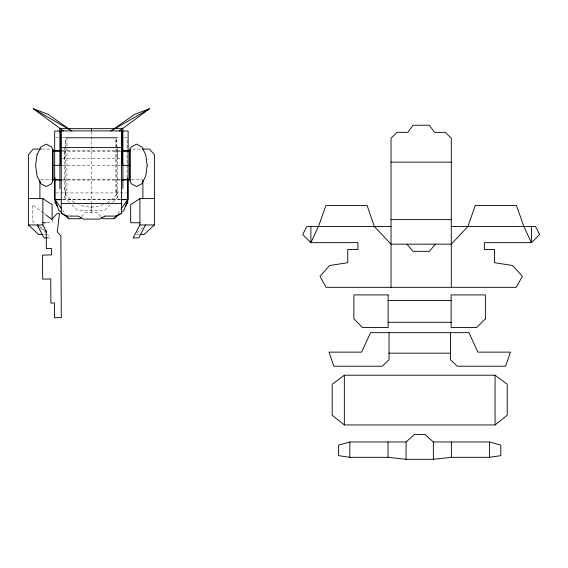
<?xml version="1.0" encoding="UTF-8"?>
<svg xmlns="http://www.w3.org/2000/svg" width="568" height="568" viewBox="0 0 568 568"><rect width="100%" height="100%" fill="white"/><g stroke="black" fill="none" stroke-linecap="round" stroke-linejoin="round"><path stroke-width="0.43" stroke-dasharray="2.84 2.13" d="M64.702 159.26L65.611 139.501M112.634 202.322L117.484 197.472L116.987 194.22L117.484 187.916L117.484 148.042M69.552 202.322L64.702 197.472L65.199 194.22L64.702 187.916L64.702 148.042M117.484 197.472L116.497 194.22L117.484 187.916M64.702 197.472L65.689 194.22L65.689 139.543M117.675 213.753L120.693 209.493M116.497 139.543L116.497 194.22L113.927 197.565A32.291 32.291 0 0 1 107.238 202.698M81.7 216.763L85.122 212.787L97.668 212.787L101.083 216.763M110.206 204.75L104.746 210.21L77.44 210.21L71.98 204.75M137.087 232.759L142.916 227.356M120.65 199.574L62.139 199.574M55.707 137.768L59.235 137.768M62.423 137.783L66.939 137.768L66.939 192.928M115.851 137.768L122.12 137.783M124.435 137.768L127.076 137.768L127.076 177.166M41.826 149.093L51.347 149.093M132.301 149.093L140.956 149.093M62.295 150.669L120.494 150.669M62.657 151.258L120.998 151.258M62.423 158.302L120.366 158.302M62.295 165.345L121.119 165.345M40.782 179.431L52.206 179.431M62.657 179.431L120.998 179.431M131.464 179.431L142.887 179.431M62.295 180.02L120.494 180.02M55.707 192.928L126.224 192.928M65.199 194.22L65.689 194.22L68.259 197.565A32.291 32.291 0 0 0 74.948 202.698M116.497 194.22L116.987 194.22M62.544 199.652L121.119 199.652M47.073 222.762L52.121 222.762L52.121 220.171M44.418 234.556L46.839 234.556M135.951 234.556L139.174 234.556M47.243 237.893L49.636 237.893L47.648 234.087M43.473 213.071L32.277 204.672L32.369 220.853L35.841 223.494M44.176 213.596L45.575 214.647M39.313 226.135L44.169 229.841M40.52 227.96L45.703 232.759M62.594 210.203L65.114 213.753M64.702 187.916L65.689 194.22M116.575 139.501L117.484 159.26M91.405 204.04L91.391 131.918M91.405 204.913L91.42 212.808M115.851 139.515L115.851 192.928M91.093 207.029L91.093 210.21M103.454 204.565A32.291 32.291 0 0 1 78.732 204.565"/><path stroke-width="0.85" d="M122.12 137.783L121.516 148.042L122.12 158.302M121.538 199.567L127.743 199.553L124.009 210.203L121.382 212.475M154.389 198.615L139.92 198.615L139.92 224.956L133.153 237.893L138.741 237.893L145.514 224.956M125.279 206.582L127.743 202.641L127.743 177.741M101.658 217.43L102.794 218.758L114.154 218.723L116.163 215.883M121.197 208.783L127.743 199.553M435.315 244.169L429.479 251.312L412.837 251.312L407.007 244.169M81.132 217.43L79.996 218.758L68.636 218.723L62.721 213.611M142.689 149.093L149.611 149.093L154.389 154.78L154.389 224.956L144.016 234.556L139.984 234.556M406.056 441.975L414.569 434.421L424.843 434.421L433.363 441.975L489.588 441.975L500.806 445.113L500.806 455.65L489.588 457.318L451.375 457.318L433.363 459.306L406.056 459.306L388.043 457.318L349.831 457.318L338.613 455.65L338.613 445.113L349.831 441.975L406.056 441.975L406.056 459.306M114.154 218.723L120.068 213.611M495.069 424.949L507.231 415.215L507.231 384.259L495.069 375.214L344.343 375.214L332.188 384.259L332.188 415.215L344.343 424.949L495.069 424.949L495.069 375.214M119.244 131.038L149.561 108.694L134.701 114.31L110.867 131.038L149.561 108.694M139.92 198.615L130.661 204.629L130.661 222.762L139.92 222.762M61.749 131.038L54.67 131.038L54.67 199.652L61.663 199.652M121.041 131.038L128.119 131.038L128.119 199.652L121.119 199.652M65.689 137.783L116.497 137.783M61.266 147.595L121.516 147.595M40.967 149.093L33.171 149.093L28.4 154.78L28.4 224.956L38.766 234.556L42.806 234.556M52.597 150.669L61.415 150.669M121.374 150.669L130.193 150.669M53.08 151.258L61.791 151.258M120.998 151.258L129.71 151.258M391.032 162.136L451.283 162.136M52.597 165.345L61.791 165.345M120.998 165.345L130.193 165.345M61.791 179.431L53.08 179.431L53.08 149.093M120.998 179.431L129.71 179.431L129.71 149.093M52.597 180.02L61.415 180.02M121.374 180.02L130.193 180.02M28.4 198.615L42.87 198.615L52.121 204.629L52.121 219.312M61.266 203.465L121.516 203.465M391.032 219.617L451.283 219.617M42.87 222.762L46.235 222.762M28.4 224.956L42.87 224.956L46.455 231.801M139.92 224.956L154.389 224.956M391.032 226.462L306.812 226.462L302.716 234.556L310.902 242.65L357.946 242.65L357.946 249.515L347.744 249.515L347.744 262.714L329.639 265.519L320.004 276.325L326.067 287.323L516.255 287.323L522.319 276.325L512.684 265.519L494.579 262.714L494.579 249.515L484.369 249.515L484.369 242.65L531.414 242.65L539.6 234.556L535.51 226.462L451.283 226.462M47.243 237.893L44.048 237.893L37.275 224.956L38.574 226.156M388.136 300.529L451.12 300.529M388.136 322.297L451.12 322.297M389.023 353.175L450.481 353.175M61.408 212.475L58.781 210.203L55.046 199.553L61.252 199.567M33.228 108.694L48.081 114.31L71.923 131.038L33.228 108.694L63.545 131.038M46.278 215.173L51.88 219.376L56.928 213.66L59.498 213.611L57.261 231.914L60.847 235.784L61.308 317.626L54.528 317.768L54.443 303L50.9 303.071L50.758 278.945L42.678 279.115L42.543 255.117L51.489 254.918L51.454 248.472L46.349 248.585L46.257 231.424L44.865 230.367M55.046 199.553L61.585 208.783M66.619 215.883L68.636 218.723M57.51 206.582L55.046 202.641L55.046 177.741M531.414 226.462L531.414 242.65L523.838 226.462L516.447 205.417L475.238 205.417L467.961 226.462L451.283 244.169L391.032 244.169L374.355 226.462L367.077 205.417L325.876 205.417L318.485 226.462L310.902 242.65L310.902 226.462M489.588 441.975L489.588 457.318M451.283 287.323L451.283 138.315L445.34 132.344L434.52 132.344L429.266 125.244L413.057 125.244L407.803 132.344L396.975 132.344L391.032 138.315L391.032 287.323M451.375 441.975L451.375 457.318M450.481 332.656L450.481 359.693L457.197 366.218L505.605 366.218L510.476 352.132L477.873 352.132L468.948 332.656L370.556 332.656L361.631 352.132L329.021 352.132L333.899 366.218L382.3 366.218L389.023 359.693L389.023 332.656M433.363 441.975L433.363 459.306M388.043 441.975L388.043 457.318M349.831 441.975L349.831 457.318M344.343 375.214L344.343 424.949M142.887 180.304L142.887 198.615M122.887 188.661L122.887 128.659L59.903 128.659L59.903 188.661M122.12 131.762L122.12 164.322M91.391 128.659L91.391 130.917M60.669 131.762L60.669 164.322M42.87 198.615L42.87 224.956M39.902 180.304L39.902 198.615M37.041 154.737L35.614 165.345L37.041 175.959L40.924 183.727L46.228 186.567L51.532 183.727L52.597 181.604L52.597 149.086L51.532 146.963L46.228 144.123L40.924 146.963L37.041 154.737M147.169 165.345L145.749 175.959L141.865 183.727L136.561 186.567L131.258 183.727L130.193 181.604L130.193 149.086L131.258 146.963L136.561 144.123L141.865 146.963L145.749 154.737L147.169 165.345M485.377 318.882L476.737 327.48L451.12 327.48L451.12 294.913L485.377 294.913L485.377 318.882M104.753 216.096L99.499 219.106L83.29 219.106L78.036 216.096L67.209 216.096L61.266 213.568L61.266 130.917L121.516 130.917L121.516 213.568L115.574 216.096L104.753 216.096M388.136 294.913L353.878 294.913L353.878 318.882L362.512 327.48L388.136 327.48L388.136 294.913"/></g></svg>
